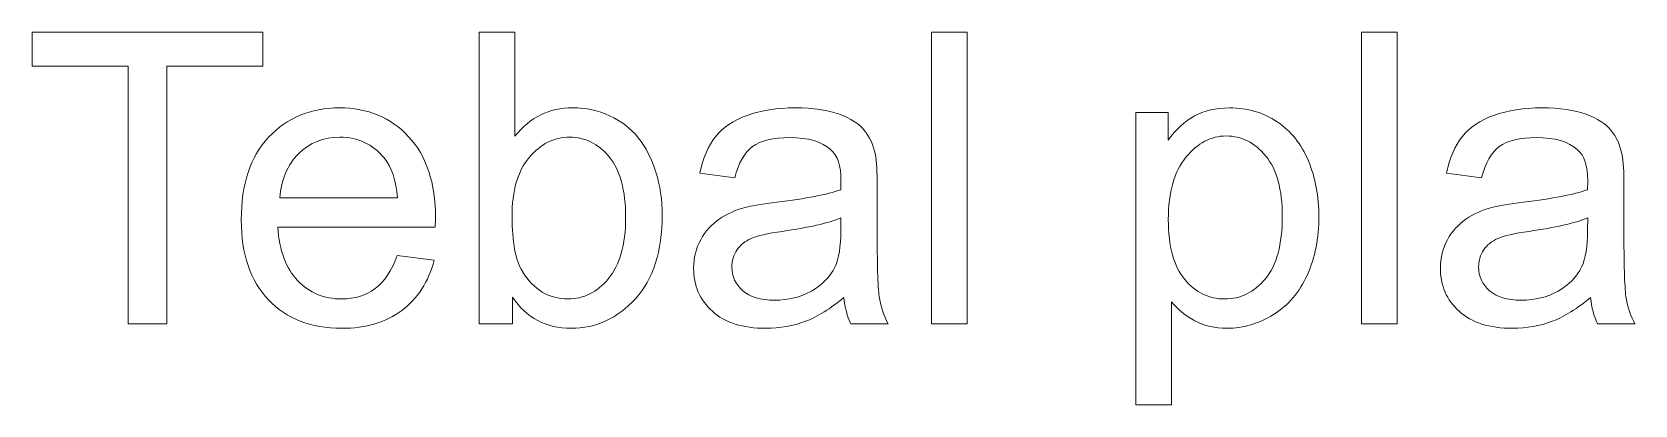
# Model space of a CAD drawing. Header units: millimetres. Extents: x -347 to 347, y -356 to 356.
# Drawn here: x 142.3 to 242.3, y -3.9 to 19.4 of the extents above; entities that cross this region are included whole.
import ezdxf

# ---------------------------------------------------------------- set-up
doc = ezdxf.new("R2010")
doc.units = ezdxf.units.MM
doc.header["$MEASUREMENT"] = 0
doc.layers.add('Layer 1', color=7, linetype='Continuous')

msp = doc.modelspace()

# ---------------------------------------------------------------- linework, layer by layer
at = {"layer": 'Layer 1', "color": 250, "lineweight": 9}
for points, knots in [([(148.3054, 1.1683), (148.3054, 1.1683), (148.3054, 17.2211), (148.3054, 17.2211), (148.3054, 17.2211), (148.3054, 17.2211), (148.3054, 17.2211), (148.3054, 17.2211), (148.3054, 17.2211), (148.3054, 17.2211), (142.311, 17.2211), (142.311, 17.2211), (142.311, 17.2211), (142.311, 17.2211), (142.311, 17.2211), (142.311, 17.2211), (142.311, 17.2211), (142.311, 17.2211), (142.311, 19.3547), (142.311, 19.3547), (142.311, 19.3547), (142.311, 19.3547), (142.311, 19.3547), (142.311, 19.3547), (142.311, 19.3547), (142.311, 19.3547), (156.7128, 19.3547), (156.7128, 19.3547), (156.7128, 19.3547), (156.7128, 19.3547), (156.7128, 19.3547), (156.7128, 19.3547), (156.7128, 19.3547), (156.7128, 19.3546), (156.7128, 17.2211), (156.7128, 17.2211), (156.7128, 17.2211), (156.7128, 17.2211), (156.7128, 17.2211), (156.7128, 17.2211), (156.7128, 17.2211), (156.7128, 17.2211), (150.7184, 17.2211), (150.7184, 17.2211), (150.7184, 17.2211), (150.7184, 17.2211), (150.7184, 17.2211), (150.7184, 17.221), (150.7184, 17.221), (150.7184, 17.221), (150.7184, 1.1683), (150.7184, 1.1683), (150.7184, 1.1683), (150.7184, 1.1683), (150.7184, 1.1683), (150.7184, 1.1683), (150.7184, 1.1683), (150.7184, 1.1683), (148.3054, 1.1683), (148.3054, 1.1683)], [0, 0, 0, 0, 0.0625, 0.0625, 0.0625, 0.0625, 0.125, 0.125, 0.125, 0.125, 0.1875, 0.1875, 0.1875, 0.1875, 0.25, 0.25, 0.25, 0.25, 0.3125, 0.3125, 0.3125, 0.3125, 0.375, 0.375, 0.375, 0.375, 0.4375, 0.4375, 0.4375, 0.4375, 0.5, 0.5, 0.5, 0.5, 0.5625, 0.5625, 0.5625, 0.5625, 0.625, 0.625, 0.625, 0.625, 0.6875, 0.6875, 0.6875, 0.6875, 0.75, 0.75, 0.75, 0.75, 0.8125, 0.8125, 0.8125, 0.8125, 0.875, 0.875, 0.875, 0.875, 1, 1, 1, 1]), ([(172.2872, 1.1683), (172.2872, 1.1683), (170.2045, 1.1683), (170.2045, 1.1683), (170.2045, 1.1683), (170.2045, 1.1683), (170.2045, 1.1683), (170.2045, 1.1683), (170.2045, 1.1683), (170.2045, 1.1683), (170.2045, 19.3547), (170.2045, 19.3547), (170.2045, 19.3547), (170.2045, 19.3547), (170.2045, 19.3547), (170.2045, 19.3547), (170.2045, 19.3547), (170.2045, 19.3547), (172.4396, 19.3547), (172.4396, 19.3547), (172.4396, 19.3547), (172.4396, 19.3547), (172.4396, 19.3547), (172.4396, 19.3546), (172.4396, 19.3546), (172.4396, 19.3546), (172.4396, 12.865), (172.4396, 12.865), (172.4396, 12.865), (172.4396, 12.865), (172.4396, 12.865), (172.4396, 12.865), (172.4396, 12.865), (173.3836, 14.0419), (174.5859, 14.6303), (176.0506, 14.6303), (176.0506, 14.6303), (176.0506, 14.6303), (176.0506, 14.6303), (176.0506, 14.6303), (176.0506, 14.6303), (176.8592, 14.6302), (177.6297, 14.4694), (178.3536, 14.1435), (178.3536, 14.1435), (178.3536, 14.1435), (178.3536, 14.1434), (178.3536, 14.1434), (178.3536, 14.1434), (179.0775, 13.8174), (179.6701, 13.3561), (180.14, 12.7676), (180.14, 12.7676), (180.14, 12.7676), (180.14, 12.7675), (180.14, 12.7675), (180.14, 12.7675), (180.6057, 12.1749), (180.9741, 11.4638), (181.2365, 10.6298), (181.2365, 10.6298), (181.2365, 10.6298), (181.2365, 10.6297), (181.2365, 10.6297), (181.2365, 10.6297), (181.5033, 9.8), (181.6344, 8.9068), (181.6344, 7.9586), (181.6344, 7.9586), (181.6344, 7.9586), (181.6344, 7.9585), (181.6344, 7.9585), (181.6344, 7.9585), (181.6344, 5.7063), (181.0756, 3.9623), (179.9622, 2.7346), (179.9622, 2.7346), (179.9622, 2.7346), (179.9622, 2.7345), (179.9622, 2.7345), (179.9622, 2.7345), (178.8447, 1.5026), (177.5069, 0.8889), (175.9448, 0.8889), (175.9448, 0.8889), (175.9448, 0.8889), (175.9448, 0.8889), (175.9448, 0.8889), (175.9448, 0.8889), (174.3912, 0.8889), (173.172, 1.5366), (172.2872, 2.8278), (172.2872, 2.8278), (172.2872, 2.8278), (172.2872, 2.8278), (172.2872, 2.8278), (172.2872, 2.8278), (172.2872, 2.8277), (172.2872, 1.1683), (172.2872, 1.1683)], [0, 0, 0, 0, 0.03846154, 0.03846154, 0.03846154, 0.03846154, 0.07692308, 0.07692308, 0.07692308, 0.07692308, 0.11538462, 0.11538462, 0.11538462, 0.11538462, 0.15384615, 0.15384615, 0.15384615, 0.15384615, 0.19230769, 0.19230769, 0.19230769, 0.19230769, 0.23076923, 0.23076923, 0.23076923, 0.23076923, 0.26923077, 0.26923077, 0.26923077, 0.26923077, 0.30769231, 0.30769231, 0.30769231, 0.30769231, 0.34615385, 0.34615385, 0.34615385, 0.34615385, 0.38461538, 0.38461538, 0.38461538, 0.38461538, 0.42307692, 0.42307692, 0.42307692, 0.42307692, 0.46153846, 0.46153846, 0.46153846, 0.46153846, 0.5, 0.5, 0.5, 0.5, 0.53846154, 0.53846154, 0.53846154, 0.53846154, 0.57692308, 0.57692308, 0.57692308, 0.57692308, 0.61538462, 0.61538462, 0.61538462, 0.61538462, 0.65384615, 0.65384615, 0.65384615, 0.65384615, 0.69230769, 0.69230769, 0.69230769, 0.69230769, 0.73076923, 0.73076923, 0.73076923, 0.73076923, 0.76923077, 0.76923077, 0.76923077, 0.76923077, 0.80769231, 0.80769231, 0.80769231, 0.80769231, 0.84615385, 0.84615385, 0.84615385, 0.84615385, 0.88461538, 0.88461538, 0.88461538, 0.88461538, 0.92307692, 0.92307692, 0.92307692, 0.92307692, 1, 1, 1, 1]), ([(198.4322, 1.1683), (198.4322, 1.1683), (198.4322, 19.3547), (198.4322, 19.3547), (198.4322, 19.3547), (198.4322, 19.3547), (198.4322, 19.3547), (198.4322, 19.3547), (198.4322, 19.3547), (198.4322, 19.3547), (200.6674, 19.3547), (200.6674, 19.3547), (200.6674, 19.3547), (200.6674, 19.3547), (200.6674, 19.3547), (200.6674, 19.3546), (200.6674, 19.3546), (200.6674, 19.3546), (200.6674, 1.1683), (200.6674, 1.1683), (200.6674, 1.1683), (200.6674, 1.1683), (200.6674, 1.1683), (200.6674, 1.1683), (200.6674, 1.1683), (200.6674, 1.1683), (198.4322, 1.1683), (198.4322, 1.1683)], [0, 0, 0, 0, 0.125, 0.125, 0.125, 0.125, 0.25, 0.25, 0.25, 0.25, 0.375, 0.375, 0.375, 0.375, 0.5, 0.5, 0.5, 0.5, 0.625, 0.625, 0.625, 0.625, 0.75, 0.75, 0.75, 0.75, 1, 1, 1, 1]), ([(225.2588, 1.1683), (225.2588, 1.1683), (225.2588, 19.3547), (225.2588, 19.3547), (225.2588, 19.3547), (225.2588, 19.3547), (225.2588, 19.3547), (225.2588, 19.3547), (225.2588, 19.3547), (225.2588, 19.3547), (227.494, 19.3547), (227.494, 19.3547), (227.494, 19.3547), (227.494, 19.3547), (227.494, 19.3547), (227.494, 19.3546), (227.494, 19.3546), (227.494, 19.3546), (227.494, 1.1683), (227.494, 1.1683), (227.494, 1.1683), (227.494, 1.1683), (227.494, 1.1683), (227.494, 1.1683), (227.494, 1.1683), (227.494, 1.1683), (225.2588, 1.1683), (225.2588, 1.1683)], [0, 0, 0, 0, 0.125, 0.125, 0.125, 0.125, 0.25, 0.25, 0.25, 0.25, 0.375, 0.375, 0.375, 0.375, 0.5, 0.5, 0.5, 0.5, 0.625, 0.625, 0.625, 0.625, 0.75, 0.75, 0.75, 0.75, 1, 1, 1, 1]), ([(165.0948, 5.4355), (165.0948, 5.4355), (167.4062, 5.1307), (167.4062, 5.1307), (167.4062, 5.1307), (167.4062, 5.1307), (167.4062, 5.1306), (167.4062, 5.1306), (167.4062, 5.1306), (167.0464, 3.7886), (166.3733, 2.7431), (165.3911, 2.0023), (165.3911, 2.0023), (165.3911, 2.0023), (165.3911, 2.0022), (165.3911, 2.0022), (165.3911, 2.0022), (164.409, 1.2613), (163.156, 0.8889), (161.6277, 0.8889), (161.6277, 0.8889), (161.6277, 0.8889), (161.6277, 0.8889), (161.6277, 0.8889), (161.6277, 0.8889), (159.7058, 0.8889), (158.1818, 1.4816), (157.0557, 2.6669), (157.0557, 2.6669), (157.0557, 2.6669), (157.0557, 2.6669), (157.0557, 2.6669), (157.0557, 2.6669), (155.9296, 3.848), (155.3666, 5.5117), (155.3666, 7.6495), (155.3666, 7.6495), (155.3666, 7.6495), (155.3666, 7.6495), (155.3666, 7.6495), (155.3666, 7.6495), (155.3666, 9.8593), (155.9339, 11.5781), (157.0726, 12.7973), (157.0726, 12.7973), (157.0726, 12.7973), (157.0726, 12.7973), (157.0726, 12.7973), (157.0726, 12.7973), (158.2114, 14.0207), (159.6888, 14.6303), (161.5049, 14.6303), (161.5049, 14.6303), (161.5049, 14.6303), (161.5049, 14.6303), (161.5049, 14.6303), (161.5049, 14.6303), (163.2618, 14.6302), (164.6969, 14.0334), (165.8102, 12.8354), (165.8102, 12.8354), (165.8102, 12.8354), (165.8102, 12.8353), (165.8102, 12.8353), (165.8102, 12.8353), (166.9236, 11.6372), (167.4824, 9.9525), (167.4824, 7.7808), (167.4824, 7.7808), (167.4824, 7.7808), (167.4824, 7.7807), (167.4824, 7.7807), (167.4824, 7.7807), (167.4824, 7.6494), (167.4782, 7.4506), (167.4697, 7.1881), (167.4697, 7.1881), (167.4697, 7.1881), (167.4697, 7.1881), (167.4697, 7.1881), (167.4697, 7.1881), (167.4697, 7.1881), (157.6526, 7.1881), (157.6526, 7.1881), (157.6526, 7.1881), (157.6526, 7.1881), (157.6526, 7.188), (157.6526, 7.188), (157.6526, 7.188), (157.7374, 5.7444), (158.1438, 4.6354), (158.8804, 3.8692), (158.8804, 3.8692), (158.8804, 3.8692), (158.8804, 3.8691), (158.8804, 3.8691), (158.8804, 3.8691), (159.6126, 3.1028), (160.5313, 2.7177), (161.6277, 2.7177), (161.6277, 2.7177), (161.6277, 2.7177), (161.6277, 2.7177), (161.6277, 2.7177), (161.6277, 2.7177), (162.4447, 2.7177), (163.1432, 2.9336), (163.7191, 3.3654), (163.7191, 3.3654), (163.7191, 3.3654), (163.7191, 3.3654), (163.7191, 3.3654), (163.7191, 3.3654), (164.299, 3.7972), (164.7561, 4.4872), (165.0948, 5.4355)], [0, 0, 0, 0, 0.03333333, 0.03333333, 0.03333333, 0.03333333, 0.06666667, 0.06666667, 0.06666667, 0.06666667, 0.1, 0.1, 0.1, 0.1, 0.13333333, 0.13333333, 0.13333333, 0.13333333, 0.16666667, 0.16666667, 0.16666667, 0.16666667, 0.2, 0.2, 0.2, 0.2, 0.23333333, 0.23333333, 0.23333333, 0.23333333, 0.26666667, 0.26666667, 0.26666667, 0.26666667, 0.3, 0.3, 0.3, 0.3, 0.33333333, 0.33333333, 0.33333333, 0.33333333, 0.36666667, 0.36666667, 0.36666667, 0.36666667, 0.4, 0.4, 0.4, 0.4, 0.43333333, 0.43333333, 0.43333333, 0.43333333, 0.46666667, 0.46666667, 0.46666667, 0.46666667, 0.5, 0.5, 0.5, 0.5, 0.53333333, 0.53333333, 0.53333333, 0.53333333, 0.56666667, 0.56666667, 0.56666667, 0.56666667, 0.6, 0.6, 0.6, 0.6, 0.63333333, 0.63333333, 0.63333333, 0.63333333, 0.66666667, 0.66666667, 0.66666667, 0.66666667, 0.7, 0.7, 0.7, 0.7, 0.73333333, 0.73333333, 0.73333333, 0.73333333, 0.76666667, 0.76666667, 0.76666667, 0.76666667, 0.8, 0.8, 0.8, 0.8, 0.83333333, 0.83333333, 0.83333333, 0.83333333, 0.86666667, 0.86666667, 0.86666667, 0.86666667, 0.9, 0.9, 0.9, 0.9, 0.93333333, 0.93333333, 0.93333333, 0.93333333, 1, 1, 1, 1]), ([(192.967, 2.8193), (192.1373, 2.1123), (191.3372, 1.617), (190.5709, 1.3249), (190.5709, 1.3249), (190.5709, 1.3249), (190.5709, 1.3248), (190.5709, 1.3248), (190.5709, 1.3248), (189.8047, 1.0327), (188.9834, 0.8889), (188.1029, 0.8889), (188.1029, 0.8889), (188.1029, 0.8889), (188.1029, 0.8889), (188.1029, 0.8889), (188.1029, 0.8889), (186.6551, 0.8889), (185.5417, 1.2403), (184.7628, 1.9472), (184.7628, 1.9472), (184.7628, 1.9472), (184.7628, 1.9472), (184.7628, 1.9472), (184.7628, 1.9472), (183.9839, 2.65), (183.5944, 3.5517), (183.5944, 4.6481), (183.5944, 4.6481), (183.5944, 4.6481), (183.5944, 4.6481), (183.5944, 4.6481), (183.5944, 4.6481), (183.5944, 5.2916), (183.7426, 5.88), (184.0347, 6.4134), (184.0347, 6.4134), (184.0347, 6.4134), (184.0347, 6.4134), (184.0347, 6.4134), (184.0347, 6.4134), (184.331, 6.9468), (184.7162, 7.3701), (185.1905, 7.6919), (185.1905, 7.6919), (185.1905, 7.6919), (185.1905, 7.6919), (185.1905, 7.6919), (185.1905, 7.6919), (185.6687, 8.0136), (186.2022, 8.2591), (186.799, 8.4242), (186.799, 8.4242), (186.799, 8.4242), (186.799, 8.4242), (186.799, 8.4242), (186.799, 8.4242), (187.2393, 8.5385), (187.9039, 8.6486), (188.7887, 8.7587), (188.7887, 8.7587), (188.7887, 8.7587), (188.7887, 8.7587), (188.7887, 8.7587), (188.7887, 8.7587), (190.5921, 8.9703), (191.9256, 9.2286), (192.7765, 9.5249), (192.7765, 9.5249), (192.7765, 9.5249), (192.7765, 9.5249), (192.7765, 9.5249), (192.7765, 9.5249), (192.785, 9.8297), (192.7892, 10.0244), (192.7892, 10.1049), (192.7892, 10.1049), (192.7892, 10.1049), (192.7892, 10.1049), (192.7892, 10.1049), (192.7892, 10.1049), (192.7892, 11.0108), (192.5775, 11.65), (192.1542, 12.0226), (192.1542, 12.0226), (192.1542, 12.0226), (192.1542, 12.0226), (192.1542, 12.0226), (192.1542, 12.0226), (191.5827, 12.5263), (190.7318, 12.7761), (189.6058, 12.7761), (189.6058, 12.7761), (189.6058, 12.7761), (189.6058, 12.7761), (189.6058, 12.7761), (189.6058, 12.7761), (188.5516, 12.776), (187.7727, 12.5898), (187.2732, 12.2215), (187.2732, 12.2215), (187.2732, 12.2215), (187.2732, 12.2214), (187.2732, 12.2214), (187.2732, 12.2214), (186.7694, 11.8531), (186.4011, 11.2013), (186.1599, 10.2615), (186.1599, 10.2615), (186.1599, 10.2615), (186.1599, 10.2615), (186.1599, 10.2615), (186.1599, 10.2615), (186.1599, 10.2615), (183.9754, 10.5663), (183.9754, 10.5663), (183.9754, 10.5663), (183.9754, 10.5663), (183.9754, 10.5663), (183.9754, 10.5663), (183.9754, 10.5663), (184.1744, 11.5019), (184.5003, 12.2596), (184.9575, 12.8354), (184.9575, 12.8354), (184.9575, 12.8354), (184.9575, 12.8354), (184.9575, 12.8354), (184.9575, 12.8354), (185.4148, 13.4111), (186.0751, 13.8514), (186.9388, 14.1646), (186.9388, 14.1646), (186.9388, 14.1646), (186.9388, 14.1646), (186.9388, 14.1646), (186.9388, 14.1646), (187.7981, 14.4737), (188.8014, 14.6303), (189.9359, 14.6303), (189.9359, 14.6303), (189.9359, 14.6303), (189.9359, 14.6303), (189.9359, 14.6303), (189.9359, 14.6303), (191.062, 14.6302), (191.9806, 14.4991), (192.6876, 14.2324), (192.6876, 14.2324), (192.6876, 14.2324), (192.6876, 14.2323), (192.6876, 14.2323), (192.6876, 14.2323), (193.3903, 13.9656), (193.911, 13.6355), (194.2412, 13.2333), (194.2412, 13.2333), (194.2412, 13.2333), (194.2412, 13.2332), (194.2412, 13.2332), (194.2412, 13.2332), (194.5714, 12.831), (194.8043, 12.3231), (194.9397, 11.7093), (194.9397, 11.7093), (194.9397, 11.7093), (194.9397, 11.7092), (194.9397, 11.7092), (194.9397, 11.7092), (195.0117, 11.3282), (195.0498, 10.6425), (195.0498, 9.6561), (195.0498, 9.6561), (195.0498, 9.6561), (195.0498, 9.6561), (195.0498, 9.656), (195.0498, 9.656), (195.0498, 9.656), (195.0498, 6.6928), (195.0498, 6.6928), (195.0498, 6.6928), (195.0498, 6.6928), (195.0498, 6.6927), (195.0498, 6.6927), (195.0498, 6.6927), (195.0498, 4.6226), (195.0964, 3.3146), (195.1895, 2.76), (195.1895, 2.76), (195.1895, 2.76), (195.1895, 2.7599), (195.1895, 2.7599), (195.1895, 2.7599), (195.2784, 2.2054), (195.4647, 1.6763), (195.7356, 1.1683), (195.7356, 1.1683), (195.7356, 1.1683), (195.7356, 1.1683), (195.7356, 1.1683), (195.7356, 1.1683), (195.7356, 1.1683), (193.3988, 1.1683), (193.3988, 1.1683), (193.3988, 1.1683), (193.3988, 1.1683), (193.3988, 1.1683), (193.3988, 1.1683), (193.3988, 1.1683), (193.1744, 1.6382), (193.0305, 2.1885), (192.967, 2.8193)], [0, 0, 0, 0, 0.01851852, 0.01851852, 0.01851852, 0.01851852, 0.03703704, 0.03703704, 0.03703704, 0.03703704, 0.05555556, 0.05555556, 0.05555556, 0.05555556, 0.07407407, 0.07407407, 0.07407407, 0.07407407, 0.09259259, 0.09259259, 0.09259259, 0.09259259, 0.11111111, 0.11111111, 0.11111111, 0.11111111, 0.12962963, 0.12962963, 0.12962963, 0.12962963, 0.14814815, 0.14814815, 0.14814815, 0.14814815, 0.16666667, 0.16666667, 0.16666667, 0.16666667, 0.18518519, 0.18518519, 0.18518519, 0.18518519, 0.2037037, 0.2037037, 0.2037037, 0.2037037, 0.22222222, 0.22222222, 0.22222222, 0.22222222, 0.24074074, 0.24074074, 0.24074074, 0.24074074, 0.25925926, 0.25925926, 0.25925926, 0.25925926, 0.27777778, 0.27777778, 0.27777778, 0.27777778, 0.2962963, 0.2962963, 0.2962963, 0.2962963, 0.31481481, 0.31481481, 0.31481481, 0.31481481, 0.33333333, 0.33333333, 0.33333333, 0.33333333, 0.35185185, 0.35185185, 0.35185185, 0.35185185, 0.37037037, 0.37037037, 0.37037037, 0.37037037, 0.38888889, 0.38888889, 0.38888889, 0.38888889, 0.40740741, 0.40740741, 0.40740741, 0.40740741, 0.42592593, 0.42592593, 0.42592593, 0.42592593, 0.44444444, 0.44444444, 0.44444444, 0.44444444, 0.46296296, 0.46296296, 0.46296296, 0.46296296, 0.48148148, 0.48148148, 0.48148148, 0.48148148, 0.5, 0.5, 0.5, 0.5, 0.51851852, 0.51851852, 0.51851852, 0.51851852, 0.53703704, 0.53703704, 0.53703704, 0.53703704, 0.55555556, 0.55555556, 0.55555556, 0.55555556, 0.57407407, 0.57407407, 0.57407407, 0.57407407, 0.59259259, 0.59259259, 0.59259259, 0.59259259, 0.61111111, 0.61111111, 0.61111111, 0.61111111, 0.62962963, 0.62962963, 0.62962963, 0.62962963, 0.64814815, 0.64814815, 0.64814815, 0.64814815, 0.66666667, 0.66666667, 0.66666667, 0.66666667, 0.68518519, 0.68518519, 0.68518519, 0.68518519, 0.7037037, 0.7037037, 0.7037037, 0.7037037, 0.72222222, 0.72222222, 0.72222222, 0.72222222, 0.74074074, 0.74074074, 0.74074074, 0.74074074, 0.75925926, 0.75925926, 0.75925926, 0.75925926, 0.77777778, 0.77777778, 0.77777778, 0.77777778, 0.7962963, 0.7962963, 0.7962963, 0.7962963, 0.81481481, 0.81481481, 0.81481481, 0.81481481, 0.83333333, 0.83333333, 0.83333333, 0.83333333, 0.85185185, 0.85185185, 0.85185185, 0.85185185, 0.87037037, 0.87037037, 0.87037037, 0.87037037, 0.88888889, 0.88888889, 0.88888889, 0.88888889, 0.90740741, 0.90740741, 0.90740741, 0.90740741, 0.92592593, 0.92592593, 0.92592593, 0.92592593, 0.94444444, 0.94444444, 0.94444444, 0.94444444, 0.96296296, 0.96296296, 0.96296296, 0.96296296, 1, 1, 1, 1]), ([(211.183, -3.8863), (211.183, -3.8863), (211.183, 14.3509), (211.183, 14.3509), (211.183, 14.3509), (211.183, 14.3509), (211.183, 14.3509), (211.183, 14.3509), (211.183, 14.3509), (211.183, 14.3509), (213.215, 14.3509), (213.215, 14.3509), (213.215, 14.3509), (213.215, 14.3509), (213.215, 14.3509), (213.215, 14.3508), (213.215, 14.3508), (213.215, 14.3508), (213.215, 12.6195), (213.215, 12.6195), (213.215, 12.6195), (213.215, 12.6195), (213.215, 12.6195), (213.215, 12.6195), (213.215, 12.6195), (213.6934, 13.2883), (214.2352, 13.7921), (214.8406, 14.1265), (214.8406, 14.1265), (214.8406, 14.1265), (214.8406, 14.1265), (214.8406, 14.1265), (214.8406, 14.1265), (215.4417, 14.461), (216.1741, 14.6303), (217.0335, 14.6303), (217.0335, 14.6303), (217.0335, 14.6303), (217.0335, 14.6303), (217.0335, 14.6303), (217.0335, 14.6303), (218.1595, 14.6302), (219.1501, 14.3424), (220.0095, 13.7625), (220.0095, 13.7625), (220.0095, 13.7625), (220.0095, 13.7624), (220.0095, 13.7624), (220.0095, 13.7624), (220.8689, 13.1866), (221.5166, 12.3697), (221.9568, 11.3198), (221.9568, 11.3198), (221.9568, 11.3198), (221.9568, 11.3197), (221.9568, 11.3197), (221.9568, 11.3197), (222.3929, 10.2656), (222.613, 9.1143), (222.613, 7.857), (222.613, 7.857), (222.613, 7.857), (222.613, 7.8569), (222.613, 7.8569), (222.613, 7.8569), (222.613, 6.5149), (222.3717, 5.3043), (221.8891, 4.2248), (221.8891, 4.2248), (221.8891, 4.2248), (221.8891, 4.2247), (221.8891, 4.2247), (221.8891, 4.2247), (221.4065, 3.1494), (220.7038, 2.324), (219.7809, 1.7483), (219.7809, 1.7483), (219.7809, 1.7483), (219.7809, 1.7482), (219.7809, 1.7482), (219.7809, 1.7482), (218.8623, 1.1767), (217.8928, 0.8889), (216.8768, 0.8889), (216.8768, 0.8889), (216.8768, 0.8889), (216.8768, 0.8889), (216.8768, 0.8889), (216.8768, 0.8889), (216.1318, 0.8889), (215.4629, 1.0455), (214.8745, 1.3588), (214.8745, 1.3588), (214.8745, 1.3588), (214.8745, 1.3588), (214.8745, 1.3588), (214.8745, 1.3588), (214.2818, 1.6721), (213.7992, 2.0658), (213.4182, 2.5441), (213.4182, 2.5441), (213.4182, 2.5441), (213.4182, 2.5441), (213.4182, 2.544), (213.4182, 2.544), (213.4182, 2.544), (213.4182, -3.8863), (213.4182, -3.8863), (213.4182, -3.8863), (213.4182, -3.8863), (213.4182, -3.8863), (213.4182, -3.8863), (213.4182, -3.8863), (213.4182, -3.8863), (211.183, -3.8863), (211.183, -3.8863)], [0, 0, 0, 0, 0.03333333, 0.03333333, 0.03333333, 0.03333333, 0.06666667, 0.06666667, 0.06666667, 0.06666667, 0.1, 0.1, 0.1, 0.1, 0.13333333, 0.13333333, 0.13333333, 0.13333333, 0.16666667, 0.16666667, 0.16666667, 0.16666667, 0.2, 0.2, 0.2, 0.2, 0.23333333, 0.23333333, 0.23333333, 0.23333333, 0.26666667, 0.26666667, 0.26666667, 0.26666667, 0.3, 0.3, 0.3, 0.3, 0.33333333, 0.33333333, 0.33333333, 0.33333333, 0.36666667, 0.36666667, 0.36666667, 0.36666667, 0.4, 0.4, 0.4, 0.4, 0.43333333, 0.43333333, 0.43333333, 0.43333333, 0.46666667, 0.46666667, 0.46666667, 0.46666667, 0.5, 0.5, 0.5, 0.5, 0.53333333, 0.53333333, 0.53333333, 0.53333333, 0.56666667, 0.56666667, 0.56666667, 0.56666667, 0.6, 0.6, 0.6, 0.6, 0.63333333, 0.63333333, 0.63333333, 0.63333333, 0.66666667, 0.66666667, 0.66666667, 0.66666667, 0.7, 0.7, 0.7, 0.7, 0.73333333, 0.73333333, 0.73333333, 0.73333333, 0.76666667, 0.76666667, 0.76666667, 0.76666667, 0.8, 0.8, 0.8, 0.8, 0.83333333, 0.83333333, 0.83333333, 0.83333333, 0.86666667, 0.86666667, 0.86666667, 0.86666667, 0.9, 0.9, 0.9, 0.9, 0.93333333, 0.93333333, 0.93333333, 0.93333333, 1, 1, 1, 1]), ([(239.5632, 2.8193), (238.7335, 2.1123), (237.9334, 1.617), (237.1671, 1.3249), (237.1671, 1.3249), (237.1671, 1.3249), (237.1671, 1.3248), (237.1671, 1.3248), (237.1671, 1.3248), (236.4009, 1.0327), (235.5796, 0.8889), (234.6991, 0.8889), (234.6991, 0.8889), (234.6991, 0.8889), (234.6991, 0.8889), (234.6991, 0.8889), (234.6991, 0.8889), (233.2513, 0.8889), (232.1379, 1.2403), (231.359, 1.9472), (231.359, 1.9472), (231.359, 1.9472), (231.359, 1.9472), (231.359, 1.9472), (231.359, 1.9472), (230.5801, 2.65), (230.1906, 3.5517), (230.1906, 4.6481), (230.1906, 4.6481), (230.1906, 4.6481), (230.1906, 4.6481), (230.1906, 4.6481), (230.1906, 4.6481), (230.1906, 5.2916), (230.3388, 5.88), (230.6309, 6.4134), (230.6309, 6.4134), (230.6309, 6.4134), (230.6309, 6.4134), (230.6309, 6.4134), (230.6309, 6.4134), (230.9272, 6.9468), (231.3124, 7.3701), (231.7866, 7.6919), (231.7866, 7.6919), (231.7866, 7.6919), (231.7866, 7.6919), (231.7866, 7.6919), (231.7866, 7.6919), (232.2649, 8.0136), (232.7983, 8.2591), (233.3952, 8.4242), (233.3952, 8.4242), (233.3952, 8.4242), (233.3952, 8.4242), (233.3952, 8.4242), (233.3952, 8.4242), (233.8355, 8.5385), (234.5001, 8.6486), (235.3849, 8.7587), (235.3849, 8.7587), (235.3849, 8.7587), (235.3849, 8.7587), (235.3849, 8.7587), (235.3849, 8.7587), (237.1883, 8.9703), (238.5218, 9.2286), (239.3727, 9.5249), (239.3727, 9.5249), (239.3727, 9.5249), (239.3727, 9.5249), (239.3727, 9.5249), (239.3727, 9.5249), (239.3812, 9.8297), (239.3854, 10.0244), (239.3854, 10.1049), (239.3854, 10.1049), (239.3854, 10.1049), (239.3854, 10.1049), (239.3854, 10.1049), (239.3854, 10.1049), (239.3854, 11.0108), (239.1737, 11.65), (238.7504, 12.0226), (238.7504, 12.0226), (238.7504, 12.0226), (238.7504, 12.0226), (238.7504, 12.0226), (238.7504, 12.0226), (238.1789, 12.5263), (237.328, 12.7761), (236.2019, 12.7761), (236.2019, 12.7761), (236.2019, 12.7761), (236.2019, 12.7761), (236.2019, 12.7761), (236.2019, 12.7761), (235.1478, 12.776), (234.3689, 12.5898), (233.8694, 12.2215), (233.8694, 12.2215), (233.8694, 12.2215), (233.8694, 12.2214), (233.8694, 12.2214), (233.8694, 12.2214), (233.3656, 11.8531), (232.9973, 11.2013), (232.756, 10.2615), (232.756, 10.2615), (232.756, 10.2615), (232.756, 10.2615), (232.756, 10.2615), (232.756, 10.2615), (232.756, 10.2615), (230.5716, 10.5663), (230.5716, 10.5663), (230.5716, 10.5663), (230.5716, 10.5663), (230.5716, 10.5663), (230.5716, 10.5663), (230.5716, 10.5663), (230.7706, 11.5019), (231.0965, 12.2596), (231.5537, 12.8354), (231.5537, 12.8354), (231.5537, 12.8354), (231.5537, 12.8354), (231.5537, 12.8354), (231.5537, 12.8354), (232.0109, 13.4111), (232.6713, 13.8514), (233.5349, 14.1646), (233.5349, 14.1646), (233.5349, 14.1646), (233.5349, 14.1646), (233.5349, 14.1646), (233.5349, 14.1646), (234.3943, 14.4737), (235.3976, 14.6303), (236.5321, 14.6303), (236.5321, 14.6303), (236.5321, 14.6303), (236.5321, 14.6303), (236.5321, 14.6303), (236.5321, 14.6303), (237.6582, 14.6302), (238.5768, 14.4991), (239.2838, 14.2324), (239.2838, 14.2324), (239.2838, 14.2324), (239.2838, 14.2323), (239.2838, 14.2323), (239.2838, 14.2323), (239.9865, 13.9656), (240.5072, 13.6355), (240.8374, 13.2333), (240.8374, 13.2333), (240.8374, 13.2333), (240.8374, 13.2332), (240.8374, 13.2332), (240.8374, 13.2332), (241.1676, 12.831), (241.4005, 12.3231), (241.5359, 11.7093), (241.5359, 11.7093), (241.5359, 11.7093), (241.5359, 11.7092), (241.5359, 11.7092), (241.5359, 11.7092), (241.6079, 11.3282), (241.646, 10.6425), (241.646, 9.6561), (241.646, 9.6561), (241.646, 9.6561), (241.646, 9.6561), (241.646, 9.656), (241.646, 9.656), (241.646, 9.656), (241.646, 6.6928), (241.646, 6.6928), (241.646, 6.6928), (241.646, 6.6928), (241.646, 6.6927), (241.646, 6.6927), (241.646, 6.6927), (241.646, 4.6226), (241.6926, 3.3146), (241.7857, 2.76), (241.7857, 2.76), (241.7857, 2.76), (241.7857, 2.7599), (241.7857, 2.7599), (241.7857, 2.7599), (241.8746, 2.2054), (242.0609, 1.6763), (242.3318, 1.1683), (242.3318, 1.1683), (242.3318, 1.1683), (242.3318, 1.1683), (242.3318, 1.1683), (242.3318, 1.1683), (242.3318, 1.1683), (239.995, 1.1683), (239.995, 1.1683), (239.995, 1.1683), (239.995, 1.1683), (239.995, 1.1683), (239.995, 1.1683), (239.995, 1.1683), (239.7706, 1.6382), (239.6267, 2.1885), (239.5632, 2.8193)], [0, 0, 0, 0, 0.01851852, 0.01851852, 0.01851852, 0.01851852, 0.03703704, 0.03703704, 0.03703704, 0.03703704, 0.05555556, 0.05555556, 0.05555556, 0.05555556, 0.07407407, 0.07407407, 0.07407407, 0.07407407, 0.09259259, 0.09259259, 0.09259259, 0.09259259, 0.11111111, 0.11111111, 0.11111111, 0.11111111, 0.12962963, 0.12962963, 0.12962963, 0.12962963, 0.14814815, 0.14814815, 0.14814815, 0.14814815, 0.16666667, 0.16666667, 0.16666667, 0.16666667, 0.18518519, 0.18518519, 0.18518519, 0.18518519, 0.2037037, 0.2037037, 0.2037037, 0.2037037, 0.22222222, 0.22222222, 0.22222222, 0.22222222, 0.24074074, 0.24074074, 0.24074074, 0.24074074, 0.25925926, 0.25925926, 0.25925926, 0.25925926, 0.27777778, 0.27777778, 0.27777778, 0.27777778, 0.2962963, 0.2962963, 0.2962963, 0.2962963, 0.31481481, 0.31481481, 0.31481481, 0.31481481, 0.33333333, 0.33333333, 0.33333333, 0.33333333, 0.35185185, 0.35185185, 0.35185185, 0.35185185, 0.37037037, 0.37037037, 0.37037037, 0.37037037, 0.38888889, 0.38888889, 0.38888889, 0.38888889, 0.40740741, 0.40740741, 0.40740741, 0.40740741, 0.42592593, 0.42592593, 0.42592593, 0.42592593, 0.44444444, 0.44444444, 0.44444444, 0.44444444, 0.46296296, 0.46296296, 0.46296296, 0.46296296, 0.48148148, 0.48148148, 0.48148148, 0.48148148, 0.5, 0.5, 0.5, 0.5, 0.51851852, 0.51851852, 0.51851852, 0.51851852, 0.53703704, 0.53703704, 0.53703704, 0.53703704, 0.55555556, 0.55555556, 0.55555556, 0.55555556, 0.57407407, 0.57407407, 0.57407407, 0.57407407, 0.59259259, 0.59259259, 0.59259259, 0.59259259, 0.61111111, 0.61111111, 0.61111111, 0.61111111, 0.62962963, 0.62962963, 0.62962963, 0.62962963, 0.64814815, 0.64814815, 0.64814815, 0.64814815, 0.66666667, 0.66666667, 0.66666667, 0.66666667, 0.68518519, 0.68518519, 0.68518519, 0.68518519, 0.7037037, 0.7037037, 0.7037037, 0.7037037, 0.72222222, 0.72222222, 0.72222222, 0.72222222, 0.74074074, 0.74074074, 0.74074074, 0.74074074, 0.75925926, 0.75925926, 0.75925926, 0.75925926, 0.77777778, 0.77777778, 0.77777778, 0.77777778, 0.7962963, 0.7962963, 0.7962963, 0.7962963, 0.81481481, 0.81481481, 0.81481481, 0.81481481, 0.83333333, 0.83333333, 0.83333333, 0.83333333, 0.85185185, 0.85185185, 0.85185185, 0.85185185, 0.87037037, 0.87037037, 0.87037037, 0.87037037, 0.88888889, 0.88888889, 0.88888889, 0.88888889, 0.90740741, 0.90740741, 0.90740741, 0.90740741, 0.92592593, 0.92592593, 0.92592593, 0.92592593, 0.94444444, 0.94444444, 0.94444444, 0.94444444, 0.96296296, 0.96296296, 0.96296296, 0.96296296, 1, 1, 1, 1]), ([(157.7797, 9.0169), (157.7797, 9.0169), (165.1202, 9.0169), (165.1202, 9.0169), (165.1202, 9.0169), (165.1202, 9.0169), (165.1202, 9.0169), (165.1202, 9.0169), (165.1202, 9.0169), (165.0228, 10.126), (164.7392, 10.9558), (164.2778, 11.5103), (164.2778, 11.5103), (164.2778, 11.5103), (164.2778, 11.5103), (164.2778, 11.5103), (164.2778, 11.5103), (163.5708, 12.3697), (162.6479, 12.8015), (161.5176, 12.8015), (161.5176, 12.8015), (161.5176, 12.8015), (161.5176, 12.8015), (161.5176, 12.8015), (161.5176, 12.8015), (160.4932, 12.8014), (159.6338, 12.4586), (158.9353, 11.7728), (158.9353, 11.7728), (158.9353, 11.7728), (158.9353, 11.7727), (158.9353, 11.7727), (158.9353, 11.7727), (158.241, 11.0869), (157.8558, 10.1684), (157.7797, 9.0169)], [0, 0, 0, 0, 0.1, 0.1, 0.1, 0.1, 0.2, 0.2, 0.2, 0.2, 0.3, 0.3, 0.3, 0.3, 0.4, 0.4, 0.4, 0.4, 0.5, 0.5, 0.5, 0.5, 0.6, 0.6, 0.6, 0.6, 0.7, 0.7, 0.7, 0.7, 0.8, 0.8, 0.8, 0.8, 1, 1, 1, 1]), ([(172.2618, 7.857), (172.2618, 6.2822), (172.4777, 5.1434), (172.9054, 4.4407), (172.9054, 4.4407), (172.9054, 4.4407), (172.9054, 4.4406), (172.9054, 4.4406), (172.9054, 4.4406), (173.608, 3.2933), (174.5563, 2.7177), (175.7543, 2.7177), (175.7543, 2.7177), (175.7543, 2.7177), (175.7543, 2.7177), (175.7543, 2.7177), (175.7543, 2.7177), (176.7323, 2.7177), (177.5746, 3.141), (178.2817, 3.9877), (178.2817, 3.9877), (178.2817, 3.9877), (178.2817, 3.9877), (178.2817, 3.9877), (178.2817, 3.9877), (178.9928, 4.8344), (179.3484, 6.0959), (179.3484, 7.7723), (179.3484, 7.7723), (179.3484, 7.7723), (179.3484, 7.7723), (179.3484, 7.7723), (179.3484, 7.7723), (179.3484, 9.491), (179.0097, 10.7568), (178.3282, 11.5738), (178.3282, 11.5738), (178.3282, 11.5738), (178.3282, 11.5738), (178.3282, 11.5738), (178.3282, 11.5738), (177.6466, 12.3909), (176.8211, 12.8015), (175.8559, 12.8015), (175.8559, 12.8015), (175.8559, 12.8015), (175.8559, 12.8015), (175.8559, 12.8015), (175.8559, 12.8015), (174.878, 12.8014), (174.0356, 12.3782), (173.3287, 11.5315), (173.3287, 11.5315), (173.3287, 11.5315), (173.3287, 11.5314), (173.3287, 11.5314), (173.3287, 11.5314), (172.6174, 10.6847), (172.2618, 9.4614), (172.2618, 7.857)], [0, 0, 0, 0, 0.0625, 0.0625, 0.0625, 0.0625, 0.125, 0.125, 0.125, 0.125, 0.1875, 0.1875, 0.1875, 0.1875, 0.25, 0.25, 0.25, 0.25, 0.3125, 0.3125, 0.3125, 0.3125, 0.375, 0.375, 0.375, 0.375, 0.4375, 0.4375, 0.4375, 0.4375, 0.5, 0.5, 0.5, 0.5, 0.5625, 0.5625, 0.5625, 0.5625, 0.625, 0.625, 0.625, 0.625, 0.6875, 0.6875, 0.6875, 0.6875, 0.75, 0.75, 0.75, 0.75, 0.8125, 0.8125, 0.8125, 0.8125, 0.875, 0.875, 0.875, 0.875, 1, 1, 1, 1]), ([(213.215, 7.6792), (213.215, 5.9901), (213.5579, 4.7412), (214.2395, 3.9327), (214.2395, 3.9327), (214.2395, 3.9327), (214.2395, 3.9326), (214.2395, 3.9326), (214.2395, 3.9326), (214.9253, 3.124), (215.755, 2.7177), (216.7287, 2.7177), (216.7287, 2.7177), (216.7287, 2.7177), (216.7287, 2.7177), (216.7287, 2.7177), (216.7287, 2.7177), (217.7193, 2.7177), (218.5659, 3.1368), (219.2687, 3.975), (219.2687, 3.975), (219.2687, 3.975), (219.2687, 3.975), (219.2687, 3.975), (219.2687, 3.975), (219.9756, 4.8132), (220.327, 6.1086), (220.327, 7.8654), (220.327, 7.8654), (220.327, 7.8654), (220.327, 7.8654), (220.327, 7.8654), (220.327, 7.8654), (220.327, 9.5418), (219.9841, 10.7949), (219.2941, 11.6289), (219.2941, 11.6289), (219.2941, 11.6289), (219.2941, 11.6289), (219.2941, 11.6289), (219.2941, 11.6289), (218.604, 12.4628), (217.7828, 12.8777), (216.826, 12.8777), (216.826, 12.8777), (216.826, 12.8777), (216.826, 12.8777), (216.826, 12.8777), (216.826, 12.8777), (215.8778, 12.8776), (215.0396, 12.4332), (214.3114, 11.5484), (214.3114, 11.5484), (214.3114, 11.5484), (214.3114, 11.5483), (214.3114, 11.5483), (214.3114, 11.5483), (213.5791, 10.6593), (213.215, 9.3725), (213.215, 7.6792)], [0, 0, 0, 0, 0.0625, 0.0625, 0.0625, 0.0625, 0.125, 0.125, 0.125, 0.125, 0.1875, 0.1875, 0.1875, 0.1875, 0.25, 0.25, 0.25, 0.25, 0.3125, 0.3125, 0.3125, 0.3125, 0.375, 0.375, 0.375, 0.375, 0.4375, 0.4375, 0.4375, 0.4375, 0.5, 0.5, 0.5, 0.5, 0.5625, 0.5625, 0.5625, 0.5625, 0.625, 0.625, 0.625, 0.625, 0.6875, 0.6875, 0.6875, 0.6875, 0.75, 0.75, 0.75, 0.75, 0.8125, 0.8125, 0.8125, 0.8125, 0.875, 0.875, 0.875, 0.875, 1, 1, 1, 1]), ([(192.7892, 7.7723), (191.9764, 7.4421), (190.7572, 7.1627), (189.1316, 6.9341), (189.1316, 6.9341), (189.1316, 6.9341), (189.1316, 6.934), (189.1316, 6.934), (189.1316, 6.934), (188.2087, 6.8028), (187.5568, 6.6547), (187.1758, 6.4896), (187.1758, 6.4896), (187.1758, 6.4896), (187.1758, 6.4895), (187.1758, 6.4895), (187.1758, 6.4895), (186.7948, 6.3244), (186.5027, 6.0832), (186.2953, 5.7699), (186.2953, 5.7699), (186.2953, 5.7699), (186.2953, 5.7698), (186.2953, 5.7698), (186.2953, 5.7698), (186.0878, 5.4523), (185.982, 5.1011), (185.982, 4.7116), (185.982, 4.7116), (185.982, 4.7116), (185.982, 4.7115), (185.982, 4.7115), (185.982, 4.7115), (185.982, 4.1231), (186.2064, 3.6279), (186.6593, 3.2342), (186.6593, 3.2342), (186.6593, 3.2342), (186.6593, 3.2341), (186.6593, 3.2341), (186.6593, 3.2341), (187.1124, 2.8404), (187.7727, 2.6415), (188.6405, 2.6415), (188.6405, 2.6415), (188.6405, 2.6415), (188.6405, 2.6415), (188.6405, 2.6415), (188.6405, 2.6415), (189.4999, 2.6415), (190.2661, 2.8278), (190.9392, 3.2045), (190.9392, 3.2045), (190.9392, 3.2045), (190.9392, 3.2045), (190.9392, 3.2045), (190.9392, 3.2045), (191.6081, 3.5771), (192.1034, 4.0893), (192.4167, 4.737), (192.4167, 4.737), (192.4167, 4.737), (192.4167, 4.737), (192.4167, 4.737), (192.4167, 4.737), (192.658, 5.2408), (192.7765, 5.9816), (192.7765, 6.9595), (192.7765, 6.9595), (192.7765, 6.9595), (192.7765, 6.9595), (192.7765, 6.9595), (192.7765, 6.9595), (192.7765, 6.9595), (192.7892, 7.7723), (192.7892, 7.7723)], [0, 0, 0, 0, 0.05, 0.05, 0.05, 0.05, 0.1, 0.1, 0.1, 0.1, 0.15, 0.15, 0.15, 0.15, 0.2, 0.2, 0.2, 0.2, 0.25, 0.25, 0.25, 0.25, 0.3, 0.3, 0.3, 0.3, 0.35, 0.35, 0.35, 0.35, 0.4, 0.4, 0.4, 0.4, 0.45, 0.45, 0.45, 0.45, 0.5, 0.5, 0.5, 0.5, 0.55, 0.55, 0.55, 0.55, 0.6, 0.6, 0.6, 0.6, 0.65, 0.65, 0.65, 0.65, 0.7, 0.7, 0.7, 0.7, 0.75, 0.75, 0.75, 0.75, 0.8, 0.8, 0.8, 0.8, 0.85, 0.85, 0.85, 0.85, 0.9, 0.9, 0.9, 0.9, 1, 1, 1, 1]), ([(239.3854, 7.7723), (238.5726, 7.4421), (237.3534, 7.1627), (235.7278, 6.9341), (235.7278, 6.9341), (235.7278, 6.9341), (235.7278, 6.934), (235.7278, 6.934), (235.7278, 6.934), (234.8049, 6.8028), (234.153, 6.6547), (233.772, 6.4896), (233.772, 6.4896), (233.772, 6.4896), (233.772, 6.4895), (233.772, 6.4895), (233.772, 6.4895), (233.391, 6.3244), (233.0989, 6.0832), (232.8915, 5.7699), (232.8915, 5.7699), (232.8915, 5.7699), (232.8915, 5.7698), (232.8915, 5.7698), (232.8915, 5.7698), (232.684, 5.4523), (232.5782, 5.1011), (232.5782, 4.7116), (232.5782, 4.7116), (232.5782, 4.7116), (232.5782, 4.7115), (232.5782, 4.7115), (232.5782, 4.7115), (232.5782, 4.1231), (232.8026, 3.6279), (233.2555, 3.2342), (233.2555, 3.2342), (233.2555, 3.2342), (233.2555, 3.2341), (233.2555, 3.2341), (233.2555, 3.2341), (233.7085, 2.8404), (234.3689, 2.6415), (235.2367, 2.6415), (235.2367, 2.6415), (235.2367, 2.6415), (235.2367, 2.6415), (235.2367, 2.6415), (235.2367, 2.6415), (236.0961, 2.6415), (236.8623, 2.8278), (237.5354, 3.2045), (237.5354, 3.2045), (237.5354, 3.2045), (237.5354, 3.2045), (237.5354, 3.2045), (237.5354, 3.2045), (238.2043, 3.5771), (238.6996, 4.0893), (239.0129, 4.737), (239.0129, 4.737), (239.0129, 4.737), (239.0129, 4.737), (239.0129, 4.737), (239.0129, 4.737), (239.2542, 5.2408), (239.3727, 5.9816), (239.3727, 6.9595), (239.3727, 6.9595), (239.3727, 6.9595), (239.3727, 6.9595), (239.3727, 6.9595), (239.3727, 6.9595), (239.3727, 6.9595), (239.3854, 7.7723), (239.3854, 7.7723)], [0, 0, 0, 0, 0.05, 0.05, 0.05, 0.05, 0.1, 0.1, 0.1, 0.1, 0.15, 0.15, 0.15, 0.15, 0.2, 0.2, 0.2, 0.2, 0.25, 0.25, 0.25, 0.25, 0.3, 0.3, 0.3, 0.3, 0.35, 0.35, 0.35, 0.35, 0.4, 0.4, 0.4, 0.4, 0.45, 0.45, 0.45, 0.45, 0.5, 0.5, 0.5, 0.5, 0.55, 0.55, 0.55, 0.55, 0.6, 0.6, 0.6, 0.6, 0.65, 0.65, 0.65, 0.65, 0.7, 0.7, 0.7, 0.7, 0.75, 0.75, 0.75, 0.75, 0.8, 0.8, 0.8, 0.8, 0.85, 0.85, 0.85, 0.85, 0.9, 0.9, 0.9, 0.9, 1, 1, 1, 1])]:
    msp.add_open_spline(points, degree=3, knots=knots, dxfattribs=at)

doc.saveas('drawing.dxf')
